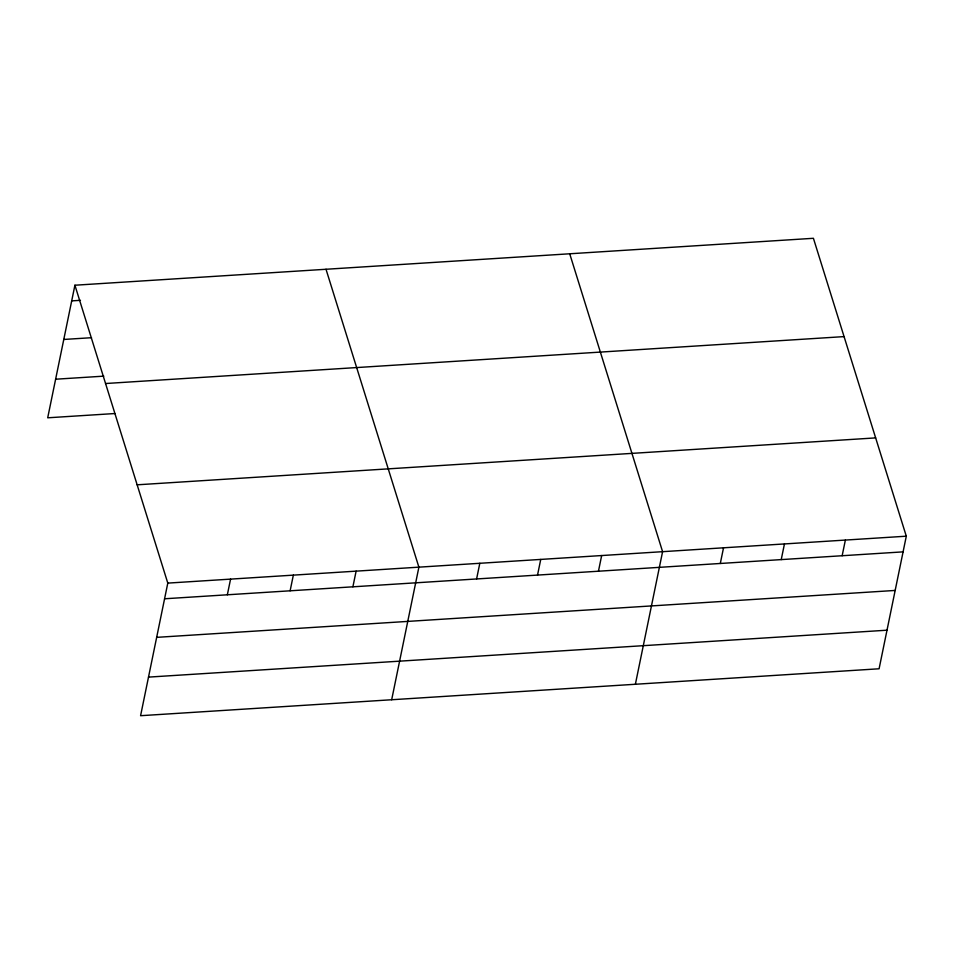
<?xml version="1.0" encoding="UTF-8"?>
<svg xmlns="http://www.w3.org/2000/svg" width="954" height="954" viewBox="0 0 954 954"><rect width="100%" height="100%" fill="white"/><g stroke="black" fill="none" stroke-linecap="round" stroke-linejoin="round"><path stroke-width="1.43" d="M74.913 285.222L167.797 583.109L140.584 715.703L879.087 668.778L906.3 536.196L813.416 238.297L74.913 285.222L47.7 417.804L114.85 413.535M227.35 594.783L230.57 579.126M290.123 590.8L293.343 575.143M352.897 586.805L356.116 571.148M391.677 699.747L418.889 567.165L326.006 269.267M476.595 578.959L479.814 563.289M537.531 575.083L540.739 559.426M598.456 571.207L601.664 555.55M635.376 684.268L662.589 551.686L569.717 253.788M720.306 563.468L723.526 547.811M781.231 559.604L784.45 543.947M842.155 555.729L845.375 540.071M71.705 300.88L80.458 300.319M63.775 339.457L91.512 337.704M55.618 379.215L103.795 376.15M105.56 383.52L844.075 336.607M137.149 484.811L875.653 437.898M167.797 583.109L906.3 536.196M164.577 598.778L903.08 551.865M156.659 637.355L895.162 590.443M148.502 677.113L887.005 630.2"/></g></svg>
